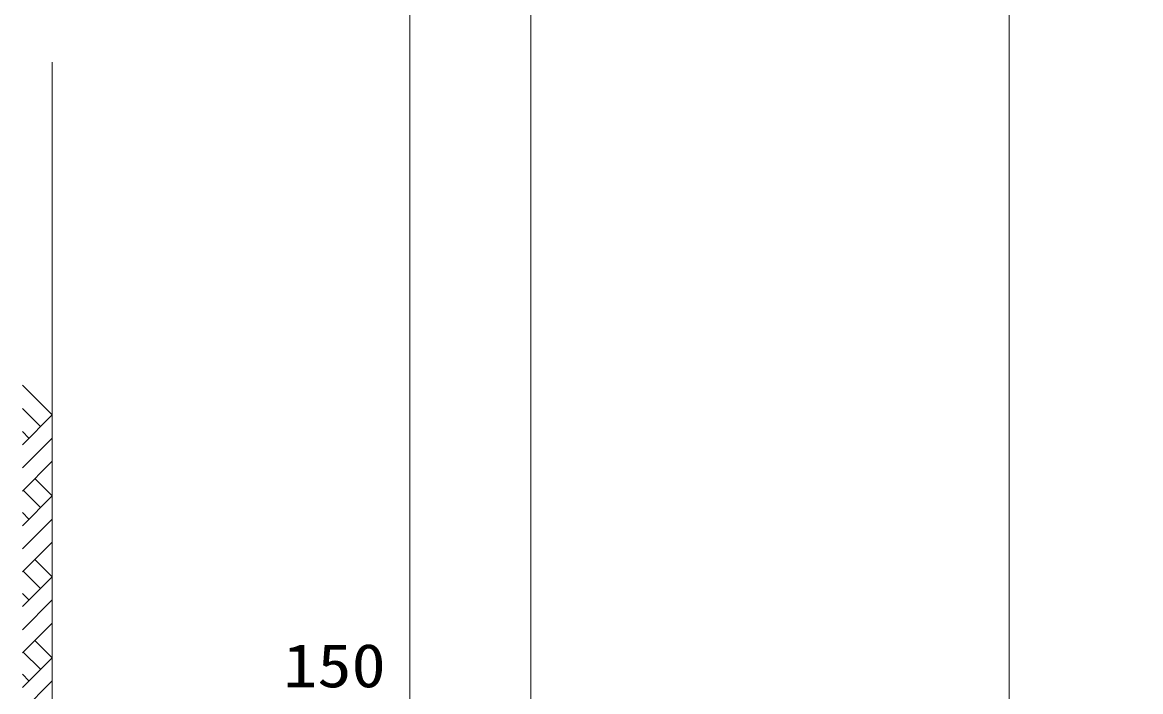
# Model space of a CAD drawing. Units: millimetres at full size; details may follow other scales. Extents: x 37600 to 71200, y 27760 to 51520.
# Drawn here: x 57745 to 59621, y 43940 to 45064 of the extents above; entities that cross this region are included whole.
import ezdxf
from ezdxf.enums import TextEntityAlignment as Align

# ---------------------------------------------------------------- set-up
doc = ezdxf.new("R2010")
doc.units = ezdxf.units.MM
doc.header["$LTSCALE"] = 80.0044
for name, color, linetype, lineweight in [('0_2', 4, 'Continuous', 13), ('寸法', 6, 'Continuous', 13), ('ﾊｯﾁﾝｸﾞ', 4, 'Continuous', 9)]:
    doc.layers.add(name, color=color, linetype=linetype, lineweight=lineweight)
doc.styles.add('ＭＳ ゴシック', font='')
doc.styles.get('ＭＳ ゴシック').set_extended_font_data('MS Gothic')

msp = doc.modelspace()

# ---------------------------------------------------------------- linework, layer by layer
at = {"layer": '0_2', "color": 3}
for points in [[(59400, 45770), (58395, 45770), (58395, 43314), (59400, 43314)], [(59400, 43314), (60945, 43314), (60945, 45770), (59400, 45770)]]:
    msp.add_lwpolyline(points, close=True, dxfattribs=at)
msp.add_lwpolyline([(59400, 45567), (58723, 45542), (58598, 45417), (58598, 43667), (58723, 43542), (59400, 43517)], dxfattribs=at)
at = {"layer": '0_2'}
msp.add_lwpolyline([(58245, 42994), (57795, 42994), (57795, 44997)], dxfattribs=at)
at = {"layer": 'ﾊｯﾁﾝｸﾞ'}
for p, q in [((57745, 44454.65), (57795, 44404.65)), ((57745, 44415.76), (57775.56, 44385.2)), ((57795, 44404.65), (57745, 44354.65)), ((57745, 44376.87), (57756.11, 44365.76)), ((57795, 44365.76), (57745, 44315.76)), ((57795, 44326.87), (57745, 44276.87)), ((57765.95, 44297.82), (57795, 44268.76)), ((57795, 44268.76), (57745, 44218.76)), ((57746.5, 44278.37), (57775.56, 44249.32)), ((57745, 44240.98), (57756.11, 44229.87)), ((57795, 44229.87), (57745, 44179.87)), ((57795, 44190.98), (57745, 44140.98)), ((57765.95, 44161.93), (57795, 44132.88)), ((57746.5, 44142.49), (57775.56, 44113.44)), ((57795, 44132.88), (57745, 44082.88)), ((57745, 44105.1), (57756.11, 44093.99)), ((57795, 44093.99), (57745, 44043.99)), ((57795, 44055.1), (57745, 44005.1)), ((57765.95, 44026.05), (57795, 43997)), ((57746.5, 44006.61), (57775.56, 43977.56)), ((57795, 43997), (57745, 43947)), ((57745, 43969.22), (57756.11, 43958.11)), ((57795, 43958.11), (57745, 43908.11))]:
    msp.add_line(p, q, dxfattribs=at)

# ---------------------------------------------------------------- texts
at = {"layer": '寸法', "style": 'ＭＳ ゴシック', "width": 1.15}
msp.add_text('150', height=73.31, dxfattribs=at).set_placement((58268.5, 43984), align=Align.MIDDLE_CENTER)

doc.saveas('drawing.dxf')
